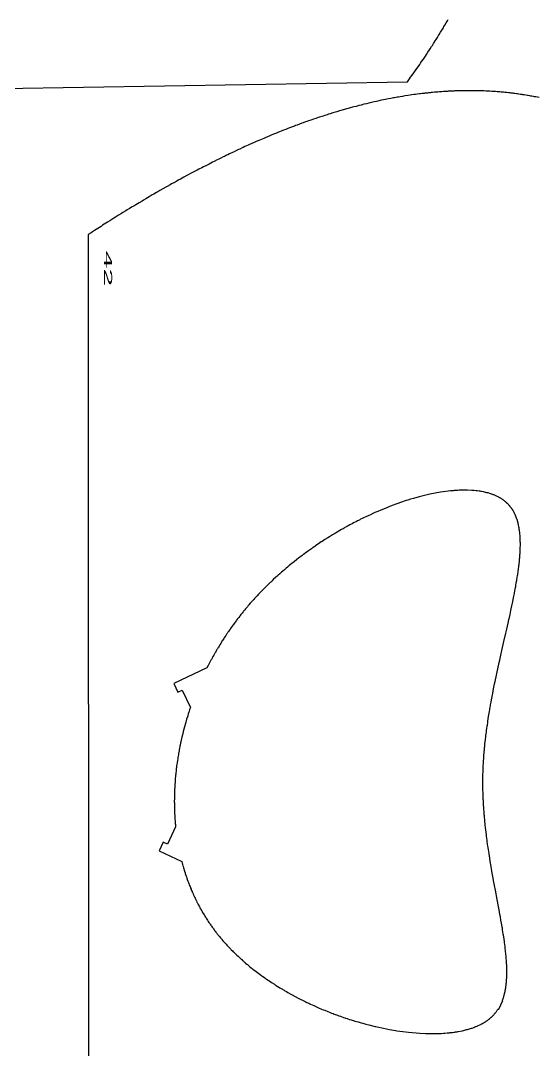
# Model space of a CAD drawing. Header units: metres. Extents: x 656 to 781, y 0 to 250.
# Drawn here: x 694.8 to 727.2, y 40.1 to 104.4 of the extents above; entities that cross this region are included whole.
import ezdxf

# ---------------------------------------------------------------- set-up
doc = ezdxf.new("R2010")
doc.units = ezdxf.units.M
doc.header["$MEASUREMENT"] = 0
doc.layers.add('1', color=7, linetype='Continuous', lineweight=0)
doc.styles.add('Style-ENGINEERING', font='ENGINEERING.shx')

msp = doc.modelspace()

# ---------------------------------------------------------------- linework, layer by layer
at = {"flags": 128}
for points in [[(718.982575, 100.626554), (719.072349, 100.750088), (719.117068, 100.811937), (719.183938, 100.904816), (719.283771, 101.044367), (719.383038, 101.184197), (719.432459, 101.254218), (719.530877, 101.394469), (719.579873, 101.464699), (719.653102, 101.570176), (719.750246, 101.711057), (719.798605, 101.781603), (719.870878, 101.887553), (719.97869, 102.046774), (720.063368, 102.172829), (720.105538, 102.235939), (720.168584, 102.330709), (720.26268, 102.473098), (720.356209, 102.615767), (720.40276, 102.687207), (720.495437, 102.830298), (720.541562, 102.901949), (720.610483, 103.009557), (720.718743, 103.179927), (720.772574, 103.26526), (720.852944, 103.393446), (720.932865, 103.521854), (720.972656, 103.586142), (721.0519, 103.714884), (721.091353, 103.779339), (721.150321, 103.876126), (721.22855, 104.005371), (721.267495, 104.070077), (721.3257, 104.167242), (721.412531, 104.313224), (721.489234, 104.443224), (721.527415, 104.508308)], [(663.273403, 99.716646), (718.982575, 100.626554)], [(727.214947, 99.636696), (727.122226, 99.655729), (727.004756, 99.679179), (726.926368, 99.694417), (726.874077, 99.704401), (726.769415, 99.723949), (726.69085, 99.738244), (726.638441, 99.7476), (726.533544, 99.765895), (726.481057, 99.774836), (726.376004, 99.792301), (726.270848, 99.809217), (726.200687, 99.820188), (726.153887, 99.827367), (726.060227, 99.841401), (725.941572, 99.858546), (725.862398, 99.869593), (725.809582, 99.876788), (725.703876, 99.890773), (725.62453, 99.900907), (725.5716, 99.907494), (725.465666, 99.920266), (725.412661, 99.926451), (725.306576, 99.938419), (725.200391, 99.949853), (725.129545, 99.95718), (725.08229, 99.961933), (724.987721, 99.971126), (724.852935, 99.983494), (724.762989, 99.99127), (724.702987, 99.996246), (724.582888, 100.005699), (724.492732, 100.012354), (724.432589, 100.016584), (724.312211, 100.02455), (724.251975, 100.028286), (724.131411, 100.035265), (724.010725, 100.041589), (723.930199, 100.045443), (723.876485, 100.047851), (723.768984, 100.052282), (723.663149, 100.056141), (723.592629, 100.058435), (723.451676, 100.062363), (723.381243, 100.063998), (723.240464, 100.066616), (723.099799, 100.06837), (723.006087, 100.069063), (722.94364, 100.069316), (722.818813, 100.069319), (722.69853, 100.068695), (722.618386, 100.067938), (722.564977, 100.067283), (722.458208, 100.065613), (722.378174, 100.064048), (722.324837, 100.062856), (722.218212, 100.060118), (722.164922, 100.058573), (722.058391, 100.055132), (721.951923, 100.051227), (721.880978, 100.048366), (721.739171, 100.042034), (721.619606, 100.036061), (721.539939, 100.03176), (721.486846, 100.028753), (721.380706, 100.022402), (721.30114, 100.017345), (721.30114, 100.017345), (721.248114, 100.013836), (721.142108, 100.006485), (721.089127, 100.002645), (720.983209, 99.994636), (720.87735, 99.986192), (720.806809, 99.980322), (720.665805, 99.968008), (720.546911, 99.957027), (720.467689, 99.949409), (720.414892, 99.944197), (720.309341, 99.933459), (720.230214, 99.925131), (720.17748, 99.919448), (720.072055, 99.907772), (720.019362, 99.901778), (719.91402, 99.889483), (719.808732, 99.876779), (719.738571, 99.868083), (719.59832, 99.850153), (719.480058, 99.834468), (719.401254, 99.82373), (719.243737, 99.801586), (719.165023, 99.79018), (719.007684, 99.766708), (718.850463, 99.74236), (718.745713, 99.725646), (718.675908, 99.71429), (718.536368, 99.691069), (718.418701, 99.670953), (718.340291, 99.657277), (718.183558, 99.629293), (718.105233, 99.614986), (717.948668, 99.585749), (717.792213, 99.555685), (717.687971, 99.535187), (717.618504, 99.52132), (717.479633, 99.493106), (717.362528, 99.468804), (717.284491, 99.452353), (717.128497, 99.418852), (717.050541, 99.401805), (716.894706, 99.367119), (716.738977, 99.331652), (716.635216, 99.307575), (716.566067, 99.291334), (716.42783, 99.258396), (716.267556, 99.219428), (716.160766, 99.193001), (716.0896, 99.175186), (715.94733, 99.139082), (715.840683, 99.111594), (715.769611, 99.093073), (715.627529, 99.055568), (715.556519, 99.036583), (715.414561, 98.998155), (715.272685, 98.959118), (715.178145, 98.932756), (715.115139, 98.915033), (714.989174, 98.879232), (714.956575, 98.869887), (714.829916, 98.833269), (714.745594, 98.808618), (714.577228, 98.758747), (714.493183, 98.73353), (714.325365, 98.682539), (714.157907, 98.630811), (714.046466, 98.595922), (713.972259, 98.572485), (713.824052, 98.525186), (713.709908, 98.488317), (713.633901, 98.463554), (713.482102, 98.413591), (713.406308, 98.388393), (713.254931, 98.337567), (713.103831, 98.286173), (713.003251, 98.251599), (712.936264, 98.228411), (712.802451, 98.181709), (712.689712, 98.141967), (712.614635, 98.115303), (712.46468, 98.061568), (712.389801, 98.034499), (712.240238, 97.979964), (712.090932, 97.924902), (711.991537, 97.887904), (711.925335, 97.86311), (711.793082, 97.81322), (711.681646, 97.770811), (711.607433, 97.74238), (711.459191, 97.685142), (711.385162, 97.656336), (711.237284, 97.598354), (711.089646, 97.53988), (710.991353, 97.500629), (710.925882, 97.474342), (710.795079, 97.421484), (710.684857, 97.376594), (710.611447, 97.34652), (710.4648, 97.286021), (710.391562, 97.255597), (710.245254, 97.194403), (710.09917, 97.132752), (710.001904, 97.091399), (709.807663, 97.008097), (709.698573, 96.960893), (709.625913, 96.929286), (709.480753, 96.865744), (709.408253, 96.83381), (709.263411, 96.76962), (709.118777, 96.705003), (709.02247, 96.661689), (708.830128, 96.574504), (708.722095, 96.525138), (708.650135, 96.492099), (708.506366, 96.425715), (708.434555, 96.39237), (708.291083, 96.325379), (708.147805, 96.257988), (708.052394, 96.212841), (707.861829, 96.122024), (707.754784, 96.070636), (707.683479, 96.036257), (707.541011, 95.967212), (707.469846, 95.932548), (707.327655, 95.862935), (707.185647, 95.792948), (707.091076, 95.746084), (706.902173, 95.651867), (706.796054, 95.598585), (706.584113, 95.491414), (706.372564, 95.383443), (706.231745, 95.311023), (706.137961, 95.26255), (705.950617, 95.165145), (705.845366, 95.110088), (705.635143, 94.999404), (705.425287, 94.88797), (705.285584, 94.813268), (705.192538, 94.763286), (705.006655, 94.662892), (704.79787, 94.549269), (704.658872, 94.473125), (704.566292, 94.422189), (704.381334, 94.319904), (704.242791, 94.242832), (704.150511, 94.191281), (703.966149, 94.087778), (703.874065, 94.035827), (703.690091, 93.93153), (703.506371, 93.826712), (703.384031, 93.756547), (703.302533, 93.709645), (703.139683, 93.615541), (703.036729, 93.555786), (702.831052, 93.435805), (702.625679, 93.315202), (702.48893, 93.23446), (702.397838, 93.180482), (702.215827, 93.072169), (702.01134, 92.949755), (701.875176, 92.867818), (701.784469, 92.81305), (701.603225, 92.703171), (701.467436, 92.620465), (701.376979, 92.565188), (701.196228, 92.454299), (701.105933, 92.39869), (700.925503, 92.287145), (700.745284, 92.175168), (700.625254, 92.100279), (700.385468, 91.949941), (700.233916, 91.854424), (700.13296, 91.790582), (699.931238, 91.662514), (699.830471, 91.598288), (699.629121, 91.469457), (699.428015, 91.340128), (699.294079, 91.253635), (699.204846, 91.195853), (699.026522, 91.080002), (699.043357, 32.392754)], [(706.453602, 64.019747), (704.383431, 63.05441), (704.637002, 62.510625), (704.908894, 62.637411), (705.416036, 61.549842), (705.388608, 61.469021), (705.370526, 61.415095), (705.334855, 61.307139), (705.317265, 61.253109), (705.282577, 61.14495), (705.248547, 61.036661), (705.226226, 60.9644), (705.182465, 60.819716), (705.150415, 60.71107), (705.129417, 60.638577), (705.088305, 60.493451), (705.048376, 60.348147), (704.972079, 60.057049), (704.935717, 59.911279), (704.917983, 59.838343), (704.883414, 59.692378), (704.866579, 59.619352), (704.84189, 59.509761), (704.817877, 59.400113), (704.806125, 59.345269), (704.775615, 59.19896), (704.760814, 59.125776), (704.73918, 59.015967), (704.718229, 58.906123), (704.70801, 58.851189), (704.688084, 58.7413), (704.678379, 58.686347), (704.664142, 58.603908), (704.645762, 58.493974), (704.63683, 58.439002), (704.623755, 58.35654), (704.60487, 58.232841), (704.583622, 58.086233), (704.57346, 58.012932), (704.558796, 57.902988), (704.544827, 57.793058), (704.538104, 57.738099), (704.52518, 57.628198), (704.518981, 57.573256), (704.510009, 57.490858), (704.49866, 57.381021), (704.493248, 57.326116), (704.48546, 57.243776), (704.474519, 57.120312), (704.465542, 57.010617), (704.461318, 56.955789), (704.455314, 56.873573), (704.447054, 56.750311), (704.439691, 56.62713), (704.436346, 56.565572), (704.429318, 56.41975), (704.426279, 56.34689), (704.422314, 56.23767), (704.419065, 56.128535), (704.417709, 56.074002), (704.415534, 55.965007), (704.414716, 55.910546), (704.413826, 55.828902), (704.413269, 55.720136), (704.413261, 55.665793), (704.413587, 55.584332), (704.414319, 55.502936), (704.414838, 55.462263), (704.416719, 55.353885), (704.417932, 55.299742), (704.420091, 55.218589), (704.422659, 55.137511), (704.424096, 55.097), (704.427279, 55.016036), (704.429024, 54.975583), (704.431834, 54.914942), (704.4374, 54.80725), (704.440457, 54.75346), (704.445386, 54.672846), (704.450728, 54.592321), (704.453554, 54.552091), (704.459516, 54.471701), (704.462652, 54.431541), (704.46755, 54.371344), (704.474444, 54.291166), (704.478046, 54.251113), (704.483645, 54.19108), (704.492481, 54.101136), (703.985339, 53.013567), (703.713446, 53.140353), (703.459875, 52.596568), (704.877968, 51.935301), (704.927304, 51.750808), (704.952925, 51.658921), (704.979183, 51.567277), (704.992551, 51.521548), (705.019765, 51.430276), (705.033613, 51.384735), (705.054683, 51.316543), (705.083337, 51.225846), (705.097905, 51.180595), (705.120057, 51.112842), (705.153964, 51.011493), (705.184786, 50.921691), (705.200439, 50.876892), (705.224221, 50.809823), (705.260575, 50.709513), (705.297748, 50.609559), (705.316642, 50.559718), (705.350738, 50.471336), (705.368029, 50.427254), (705.394271, 50.361269), (705.420879, 50.295451), (705.43432, 50.262605), (705.461477, 50.197039), (705.475194, 50.16432), (705.49594, 50.115322), (705.523924, 50.050141), (705.538054, 50.017616), (705.559422, 49.968911), (705.591861, 49.896037), (705.630913, 49.80996), (705.650685, 49.767041), (705.680651, 49.702813), (705.710987, 49.638766), (705.726294, 49.606812), (705.757187, 49.543041), (705.772772, 49.511226), (705.796324, 49.46359), (705.828051, 49.40024), (705.844055, 49.368635), (705.868234, 49.321318), (705.904896, 49.250544), (705.937881, 49.187839), (705.954514, 49.156559), (705.979638, 49.10973), (706.017718, 49.039695), (706.056272, 48.96991), (706.075727, 48.935113), (706.122316, 48.852883), (706.145861, 48.811903), (706.181491, 48.750603), (706.217498, 48.689509), (706.235643, 48.659039), (706.272215, 48.598255), (706.290643, 48.567941), (706.318461, 48.522568), (706.355882, 48.462257), (706.374735, 48.43218), (706.403191, 48.387166), (706.446275, 48.31987), (706.484974, 48.260282), (706.504466, 48.230569), (706.533882, 48.186102), (706.578407, 48.119633), (706.623414, 48.053445), (706.646098, 48.020456), (706.686723, 47.961984), (706.707179, 47.932833), (706.738041, 47.889212), (706.784738, 47.82402), (706.831919, 47.759118), (706.855691, 47.726777), (706.903599, 47.662313), (706.927735, 47.630192), (706.964168, 47.58215), (707.016413, 47.514162), (707.051548, 47.469025), (707.075105, 47.439017), (707.122541, 47.379203), (707.158397, 47.334518), (707.182433, 47.304812), (707.230819, 47.245602), (707.255169, 47.216098), (707.304179, 47.157291), (707.353601, 47.098754), (707.386776, 47.059879), (707.453665, 46.982489), (707.491604, 46.939168), (707.517021, 46.910372), (707.568152, 46.852983), (707.593865, 46.824389), (707.645585, 46.767407), (707.697692, 46.710695), (707.732643, 46.673038), (707.803055, 46.598087), (707.829632, 46.570104), (707.883068, 46.514344), (707.936876, 46.458857), (707.972953, 46.422017), (708.045594, 46.3487), (708.100496, 46.294032), (708.137296, 46.257739), (708.21137, 46.185517), (708.248642, 46.149588), (708.323648, 46.078098), (708.399264, 46.007096), (708.552298, 45.866559), (708.595763, 45.827387), (708.595763, 45.827387), (708.624843, 45.801358), (708.683245, 45.749507), (708.712567, 45.723686), (708.77145, 45.67225), (708.83065, 45.621091), (708.870291, 45.587139), (708.949985, 45.519606), (708.98001, 45.494408), (709.04029, 45.44422), (709.100869, 45.394311), (709.141421, 45.361193), (709.222916, 45.295328), (709.284376, 45.246254), (709.325509, 45.213694), (709.408152, 45.148946), (709.449661, 45.116759), (709.533046, 45.052757), (709.616915, 44.989254), (709.786072, 44.863745), (709.882034, 44.794026), (709.946326, 44.747899), (709.989326, 44.717304), (710.075654, 44.656492), (710.140684, 44.611212), (710.18417, 44.581183), (710.271456, 44.521502), (710.315254, 44.49185), (710.403155, 44.432926), (710.491456, 44.374507), (710.669222, 44.259186), (710.736275, 44.216463), (710.781092, 44.18814), (710.870997, 44.131875), (710.916084, 44.103933), (711.00652, 44.048431), (711.0973, 43.993438), (711.279855, 43.884985), (711.325695, 43.858191), (711.41761, 43.804987), (711.509831, 43.752296), (711.695156, 43.648453), (711.788244, 43.597304), (711.975227, 43.49655), (712.163233, 43.397863), (712.542043, 43.206708), (712.59559, 43.180493), (712.702871, 43.128559), (712.810395, 43.077285), (712.882206, 43.04347), (712.930135, 43.021089), (713.026121, 42.976721), (713.1343, 42.927433), (713.206528, 42.894943), (713.254726, 42.873447), (713.35123, 42.830849), (713.423696, 42.799246), (713.472048, 42.778342), (713.568843, 42.736928), (713.617285, 42.71642), (713.714251, 42.675798), (713.811321, 42.635704), (714.005739, 42.557106), (714.115242, 42.513826), (714.188293, 42.485347), (714.237014, 42.466527), (714.334498, 42.429285), (714.407645, 42.401704), (714.456424, 42.383483), (714.55401, 42.347441), (714.602815, 42.32962), (714.700446, 42.29438), (714.798096, 42.259675), (714.993419, 42.191873), (715.066663, 42.167001), (715.115489, 42.150587), (715.213127, 42.118164), (715.261937, 42.102154), (715.359535, 42.070539), (715.457095, 42.039464), (715.652072, 41.978934), (715.700779, 41.96414), (715.798144, 41.934959), (715.895434, 41.90632), (716.089756, 41.850672), (716.186771, 41.823665), (716.380469, 41.771287), (716.573667, 41.721095), (716.958298, 41.627291), (717.006191, 41.616184), (717.101841, 41.594383), (717.197304, 41.573134), (717.387634, 41.532292), (717.482484, 41.512701), (717.671514, 41.475183), (717.859593, 41.439886), (718.232633, 41.375979), (718.325194, 41.361399), (718.509421, 41.33392), (718.692396, 41.308686), (719.054327, 41.264978), (719.760237, 41.204739), (720.103148, 41.188294), (720.43865, 41.181021), (720.603455, 41.180838), (720.926842, 41.187403), (721.085289, 41.194162), (721.241483, 41.203246), (721.318715, 41.208661), (721.471404, 41.221242), (721.546846, 41.228408), (721.621674, 41.23616), (721.658855, 41.240256), (721.806006, 41.258105), (721.878621, 41.26791), (721.950586, 41.278303), (721.986322, 41.28372), (722.057294, 41.294997), (722.092529, 41.300856), (722.145065, 41.309922), (722.418685, 41.36389), (722.551235, 41.394431), (722.680856, 41.42735), (722.744547, 41.444703), (722.869648, 41.4812), (722.931042, 41.500344), (722.991653, 41.520087), (723.021662, 41.530183), (723.139703, 41.572067), (723.19751, 41.59391), (723.254497, 41.616355), (723.28268, 41.627803), (723.338422, 41.651151), (723.365978, 41.663051), (723.406915, 41.681184), (723.51373, 41.7312), (723.56584, 41.757116), (723.617074, 41.783638), (723.642359, 41.797126), (723.692263, 41.824558), (723.716878, 41.838501), (723.753379, 41.859702), (723.801252, 41.888502), (723.824845, 41.90313), (723.859804, 41.925358), (723.894241, 41.947929), (723.911263, 41.959343), (723.945454, 41.982806), (723.967947, 41.998644), (723.98281, 42.00929), (724.012217, 42.030791), (724.033995, 42.047098), (724.048383, 42.058057), (724.076843, 42.080181), (724.090917, 42.091346), (724.118753, 42.113884), (724.146175, 42.136696), (724.164227, 42.152056), (724.199786, 42.18314), (724.21947, 42.200838), (724.232465, 42.212722), (724.258153, 42.236692), (724.270846, 42.248778), (724.295932, 42.273154), (724.320618, 42.297799), (724.336856, 42.314378), (724.368804, 42.347893), (724.380604, 42.360584), (724.403912, 42.386165), (724.426831, 42.412012), (724.441895, 42.42939), (724.47151, 42.464499), (724.493275, 42.491138), (724.507574, 42.509043), (724.535667, 42.545203), (724.549463, 42.563456), (724.576557, 42.600311), (724.60299, 42.637627), (724.620248, 42.662759), (724.631592, 42.679627), (724.653897, 42.713634), (724.687835, 42.697808), (724.941406, 43.241592), (724.923302, 43.250034), (724.936414, 43.284959), (724.944958, 43.308389), (724.961577, 43.355604), (724.969653, 43.379388), (724.985342, 43.427306), (725.000419, 43.475692), (725.010133, 43.508206), (725.01646, 43.529997), (725.02876, 43.573853), (725.035472, 43.598681), (725.048454, 43.648682), (725.06085, 43.699139), (725.068793, 43.73303), (725.073946, 43.755736), (725.083913, 43.801415), (725.083913, 43.801415), (725.094591, 43.853229), (725.101397, 43.888021), (725.105797, 43.911326), (725.11427, 43.9582), (725.120339, 43.993585), (725.124251, 44.017285), (725.131754, 44.064945), (725.135346, 44.088906), (725.142214, 44.137086), (725.148665, 44.185611), (725.160331, 44.28369), (725.163318, 44.311521), (725.168912, 44.367504), (725.174002, 44.423914), (725.177119, 44.461757), (725.179075, 44.487091), (725.182697, 44.538008), (725.186313, 44.595687), (725.188457, 44.634373), (725.192114, 44.7123), (725.19363, 44.75154), (725.196046, 44.83057), (725.197653, 44.910329), (725.198282, 44.963904), (725.198497, 45.072013), (725.198017, 45.133383), (725.197461, 45.174518), (725.195789, 45.257317), (725.194677, 45.298981), (725.19191, 45.382831), (725.18843, 45.467376), (725.185722, 45.524122), (725.179391, 45.638527), (725.176709, 45.681741), (725.170848, 45.768675), (725.16434, 45.85628), (725.159649, 45.915054), (725.149437, 46.033482), (725.141071, 46.12307), (725.135165, 46.183156), (725.122582, 46.30419), (725.115913, 46.365135), (725.101844, 46.487872), (725.086826, 46.611728), (725.054082, 46.862752), (725.044251, 46.934138), (725.02381, 47.077928), (725.002371, 47.223063), (724.987547, 47.320558), (724.977436, 47.38588), (724.956689, 47.517298), (724.932543, 47.666364), (724.915995, 47.766451), (724.904772, 47.833487), (724.881884, 47.968304), (724.864349, 48.07006), (724.828391, 48.275207), (724.791345, 48.482497), (724.766099, 48.621862), (724.714447, 48.903346), (724.674825, 49.116821), (724.593806, 49.549669), (724.483448, 50.138545), (724.42788, 50.437799), (724.372415, 50.740131), (724.344806, 50.892422), (724.308198, 51.096615), (724.290004, 51.199192), (724.26288, 51.353646), (724.222634, 51.58663), (724.196146, 51.742803), (724.183019, 51.821141), (724.163483, 51.938955), (724.129259, 52.149305), (724.112409, 52.254905), (724.087492, 52.413825), (724.063034, 52.573361), (724.050987, 52.653355), (724.02728, 52.813789), (724.015629, 52.894225), (723.998415, 53.015151), (723.975979, 53.176882), (723.964991, 53.257956), (723.948809, 53.379826), (723.932999, 53.502), (723.925239, 53.5632), (723.898456, 53.781395), (723.885557, 53.890835), (723.866851, 54.055414), (723.848948, 54.220483), (723.840308, 54.303198), (723.82912, 54.413668), (723.823672, 54.468981), (723.815684, 54.552046), (723.804128, 54.676856), (723.794295, 54.788009), (723.789536, 54.843658), (723.782599, 54.927222), (723.772655, 55.052768), (723.763277, 55.178549), (723.758804, 55.241526), (723.751217, 55.353624), (723.7476, 55.40974), (723.7424, 55.493995), (723.735115, 55.620558), (723.728461, 55.747332), (723.725374, 55.810798), (723.719692, 55.93788), (723.7171, 56.001497), (723.713528, 56.097013), (723.709793, 56.210358), (723.708131, 56.267086), (723.705899, 56.352247), (723.703147, 56.48014), (723.701122, 56.60821), (723.700386, 56.672309), (723.699479, 56.800636), (723.69931, 56.86486), (723.699418, 56.961273), (723.700247, 57.089962), (723.700958, 57.154364), (723.702402, 57.251036), (723.704304, 57.347791), (723.705428, 57.396199), (723.707716, 57.482434), (723.709446, 57.539957), (723.713386, 57.65508), (723.715595, 57.712679), (723.720484, 57.827948), (723.725994, 57.943307), (723.730006, 58.020259), (723.732831, 58.07158), (723.738834, 58.174268), (723.742416, 58.232055), (723.750018, 58.347681), (723.758197, 58.46337), (723.763964, 58.540528), (723.767947, 58.59198), (723.776242, 58.694913), (723.786089, 58.810757), (723.792952, 58.888009), (723.797659, 58.939519), (723.807382, 59.042558), (723.814944, 59.119853), (723.830744, 59.274472), (723.847428, 59.429122), (723.85903, 59.532231), (723.883354, 59.738454), (723.890459, 59.796452), (723.905006, 59.91244), (723.919996, 60.028412), (723.930231, 60.105716), (723.951267, 60.260288), (723.967528, 60.376179), (723.978593, 60.453419), (724.001251, 60.60784), (724.012837, 60.685018), (724.03651, 60.839299), (724.060831, 60.993471), (724.077394, 61.096183), (724.111324, 61.301427), (724.130865, 61.416761), (724.144068, 61.493599), (724.170883, 61.647148), (724.184489, 61.723855), (724.212084, 61.877125), (724.240169, 62.030191), (724.259153, 62.132115), (724.297717, 62.335658), (724.312375, 62.411876), (724.341994, 62.564121), (724.371998, 62.716101), (724.392204, 62.817267), (724.433071, 63.019209), (724.464092, 63.17031), (724.484937, 63.270866), (724.52699, 63.471534), (724.548184, 63.571638), (724.590871, 63.771365), (724.633913, 63.970424), (724.720838, 64.366405), (724.753653, 64.514121), (724.819507, 64.808204), (724.885506, 65.100397), (724.929494, 65.294087), (725.017192, 65.678668), (725.132898, 66.185252), (725.189932, 66.435717), (725.27409, 66.807661), (725.329076, 67.053009), (725.356184, 67.174869), (725.39632, 67.356615), (725.448763, 67.596943), (725.474489, 67.716229), (725.512413, 67.89403), (725.54949, 68.070451), (725.567693, 68.158134), (725.61508, 68.390196), (725.61508, 68.390196), (725.638112, 68.50525), (725.671787, 68.676582), (725.704367, 68.846386), (725.720228, 68.930705), (725.740917, 69.042517), (725.75106, 69.098156), (725.766016, 69.181281), (725.787857, 69.305204), (725.806657, 69.414578), (725.815834, 69.468988), (725.829316, 69.55025), (725.848888, 69.671347), (725.867657, 69.791473), (725.876733, 69.851169), (725.907286, 70.061401), (725.921529, 70.16532), (725.93506, 70.268426), (725.941554, 70.319672), (725.953988, 70.421542), (725.959924, 70.472165), (725.968471, 70.547704), (725.979189, 70.64768), (725.984253, 70.697347), (725.991476, 70.771443), (725.998243, 70.84505), (726.001453, 70.881668), (726.009443, 70.97871), (726.013123, 71.026898), (726.018242, 71.09876), (726.022874, 71.170114), (726.025006, 71.205599), (726.028896, 71.276184), (726.030652, 71.311282), (726.033049, 71.363686), (726.036597, 71.45612), (726.038024, 71.501986), (726.039726, 71.570341), (726.040895, 71.638161), (726.041277, 71.671868), (726.041633, 71.738877), (726.041606, 71.772178), (726.041304, 71.821871), (726.040413, 71.887647), (726.039755, 71.920327), (726.038502, 71.969086), (726.036015, 72.041633), (726.027159, 72.210733), (726.021137, 72.293753), (726.014032, 72.375741), (726.010067, 72.416345), (726.001304, 72.496765), (725.996502, 72.53658), (725.988767, 72.595804), (725.97745, 72.673832), (725.971356, 72.712443), (725.961667, 72.769851), (725.951313, 72.826644), (725.945885, 72.85481), (725.93058, 72.929159), (725.922473, 72.965918), (725.909737, 73.020532), (725.896304, 73.074514), (725.889325, 73.101267), (725.874835, 73.154294), (725.867323, 73.180566), (725.855719, 73.219673), (725.834084, 73.288296), (725.82278, 73.322173), (725.81115, 73.355758), (725.805211, 73.372442), (725.793086, 73.405588), (725.786899, 73.422051), (725.777462, 73.446607), (725.764586, 73.479089), (725.758022, 73.495219), (725.748018, 73.519274), (725.732653, 73.555041), (725.718633, 73.586516), (725.711494, 73.60214), (725.700624, 73.625435), (725.683953, 73.660059), (725.666842, 73.694297), (725.65812, 73.711272), (725.626203, 73.770839), (725.609712, 73.800161), (725.592862, 73.829172), (725.584302, 73.843562), (725.566912, 73.872106), (725.55808, 73.886262), (725.544662, 73.907347), (725.526452, 73.935187), (725.517208, 73.948988), (725.503171, 73.969542), (725.481723, 74.000039), (725.462262, 74.026808), (725.452392, 74.040073), (725.437409, 74.059821), (725.414538, 74.089103), (725.391186, 74.117977), (725.379329, 74.132261), (725.35795, 74.1574), (725.347116, 74.169847), (725.330685, 74.188365), (725.305628, 74.215797), (725.280078, 74.242814), (725.267117, 74.256165), (725.240821, 74.282554), (725.227485, 74.295591), (725.207246, 74.314949), (725.186724, 74.33407), (725.172885, 74.346685), (725.144833, 74.3716), (725.13062, 74.383899), (725.101821, 74.408182), (725.07253, 74.432046), (725.052729, 74.447722), (725.012478, 74.478516), (724.997161, 74.489872), (724.966166, 74.512272), (724.93469, 74.534254), (724.913442, 74.548678), (724.870311, 74.576971), (724.837413, 74.597708), (724.81522, 74.611301), (724.770214, 74.637938), (724.747402, 74.650981), (724.701166, 74.676518), (724.654117, 74.701323), (724.557614, 74.748745), (724.539166, 74.757312), (724.501938, 74.774142), (724.464269, 74.790563), (724.438913, 74.801285), (724.387623, 74.822186), (724.348651, 74.837388), (724.322431, 74.847298), (724.269425, 74.866579), (724.242639, 74.87595), (724.188508, 74.894154), (724.133636, 74.911644), (724.021698, 74.944483), (723.978976, 74.956065), (723.950271, 74.963564), (723.892329, 74.978032), (723.863093, 74.985001), (723.804098, 74.998409), (723.744409, 75.011112), (723.622978, 75.034412), (723.592197, 75.0398), (723.530136, 75.05005), (723.467412, 75.059604), (723.340007, 75.076625), (723.275339, 75.084096), (723.144108, 75.096968), (723.010396, 75.107089), (722.735756, 75.11913), (722.683217, 75.120177), (722.648013, 75.120664), (722.577177, 75.12113), (722.541548, 75.121109), (722.469871, 75.120564), (722.397642, 75.119347), (722.251557, 75.114903), (722.214702, 75.113375), (722.140597, 75.109818), (722.065972, 75.105596), (721.915187, 75.095165), (721.839042, 75.088958), (721.685283, 75.074571), (721.529609, 75.057563), (721.212744, 75.015735), (721.051665, 74.990941), (720.724494, 74.933655), (720.39101, 74.866193), (719.706899, 74.701146), (719.357167, 74.603766), (719.180578, 74.551407), (719.002914, 74.496618), (718.913697, 74.468317), (718.554423, 74.349104), (718.37344, 74.285914), (718.191635, 74.220353), (718.100442, 74.186687), (717.917508, 74.117592), (717.825782, 74.082167), (717.733892, 74.046158), (717.687888, 74.027935), (717.318551, 73.876943), (717.133103, 73.797994), (716.947211, 73.716759), (716.854116, 73.675289), (716.667662, 73.59065), (716.574317, 73.547485), (716.480903, 73.503758), (716.434173, 73.481685), (716.247112, 73.391994), (716.153511, 73.346314), (716.059872, 73.30008), (716.059872, 73.30008), (716.013041, 73.276755), (715.919359, 73.229691), (715.87251, 73.205953), (715.802229, 73.170088), (715.61479, 73.072941), (715.52107, 73.023549), (715.42736, 72.973614), (715.380511, 72.948442), (715.286828, 72.897694), (715.239997, 72.872117), (715.169764, 72.8335), (715.076152, 72.781539), (715.029362, 72.755358), (714.959198, 72.715835), (714.854008, 72.655987), (714.480676, 72.437755), (714.294506, 72.325477), (714.108742, 72.211108), (714.01603, 72.153143), (713.830978, 72.035662), (713.738654, 71.976149), (713.646473, 71.916122), (713.600438, 71.885917), (713.416693, 71.763821), (713.325068, 71.702011), (713.233618, 71.639694), (713.187961, 71.608347), (713.096787, 71.545275), (713.051272, 71.513551), (712.98309, 71.46573), (712.801835, 71.336833), (712.711526, 71.271639), (712.621439, 71.20595), (712.576482, 71.17292), (712.486741, 71.106491), (712.44196, 71.073092), (712.374903, 71.022764), (712.285711, 70.955232), (712.241211, 70.921283), (712.174582, 70.870132), (712.074917, 70.792893), (711.898592, 70.654069), (711.810854, 70.583935), (711.72341, 70.513323), (711.6798, 70.477837), (711.592808, 70.406509), (711.549428, 70.370667), (711.484505, 70.316682), (711.398221, 70.244287), (711.355201, 70.207913), (711.290826, 70.153131), (711.194617, 70.070464), (711.109461, 69.996485), (711.067014, 69.959321), (711.00351, 69.903357), (710.908632, 69.818921), (710.814218, 69.7339), (710.767188, 69.691171), (710.600947, 69.538071), (710.518412, 69.460835), (710.436275, 69.383145), (710.395359, 69.34413), (710.313834, 69.265761), (710.273228, 69.226407), (710.212515, 69.167166), (710.131938, 69.087785), (710.09181, 69.047927), (710.031825, 68.98793), (709.942312, 68.897466), (709.863222, 68.816583), (709.823847, 68.775975), (709.765001, 68.714858), (709.677223, 68.622718), (709.590043, 68.530023), (709.54668, 68.483469), (709.46997, 68.400366), (709.431799, 68.358652), (709.374774, 68.295878), (709.289766, 68.201262), (709.205401, 68.106102), (709.163462, 68.058319), (709.08008, 67.962347), (709.038639, 67.914159), (708.976793, 67.841626), (708.940011, 67.798131), (708.866859, 67.710821), (708.794256, 67.623087), (708.746159, 67.564365), (708.71423, 67.525114), (708.650699, 67.446367), (708.579749, 67.357389), (708.532756, 67.297845), (708.501564, 67.258049), (708.439509, 67.178221), (708.393256, 67.118145), (708.362557, 67.077996), (708.301492, 66.997468), (708.271124, 66.957088), (708.21072, 66.876101), (708.150758, 66.794813), (708.111029, 66.740455), (708.084653, 66.704143), (708.032164, 66.631344), (707.966236, 66.538878), (707.922598, 66.477031), (707.893645, 66.43571), (707.836075, 66.352855), (707.79319, 66.290529), (707.764741, 66.248891), (707.708179, 66.165407), (707.680066, 66.123563), (707.624178, 66.039669), (707.568741, 65.955505), (707.532034, 65.899248), (707.507674, 65.861678), (707.459222, 65.786382), (707.41862, 65.722692), (707.391694, 65.68015), (707.338181, 65.594877), (707.311596, 65.552145), (707.258767, 65.466492), (707.206394, 65.380592), (707.171733, 65.323189), (707.148738, 65.28486), (707.103021, 65.208059), (707.077464, 65.164776), (707.026696, 65.078031), (706.976387, 64.991053), (706.943104, 64.932939), (706.921029, 64.89414), (706.877153, 64.816407), (706.82823, 64.728745), (706.795872, 64.670181), (706.774415, 64.631084), (706.731775, 64.552761), (706.700037, 64.493907), (706.678993, 64.454618), (706.637181, 64.375916), (706.616414, 64.336503), (706.575155, 64.257554), (706.534267, 64.178444), (706.453602, 64.019747)]]:
    msp.add_lwpolyline(points, dxfattribs=at)

# ---------------------------------------------------------------- texts
at = {"layer": '1', "style": 'Style-ENGINEERING', "width": 3}
msp.add_text('42', height=0.5, rotation=270, dxfattribs=at).set_placement((700.026522, 90.080002))

doc.saveas('drawing.dxf')
